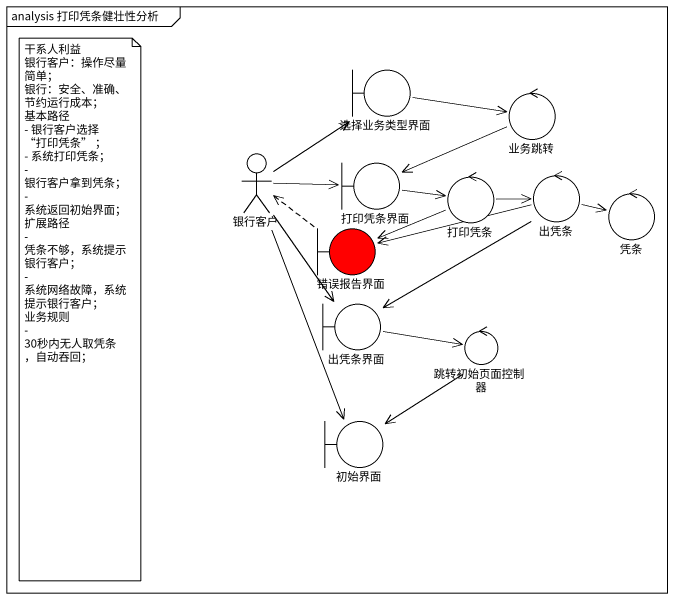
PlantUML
@startuml
mainframe analysis 打印凭条健壮性分析
boundary 选择业务类型界面
control 业务跳转
actor 银行客户
boundary 打印凭条界面
control 打印凭条
control 出凭条
boundary 错误报告界面 #FF0000
control 凭条
boundary 出凭条界面
control 跳转初始页面控制器
boundary 初始界面
选择业务类型界面 -right-> 业务跳转
业务跳转 -left-> 打印凭条界面
银行客户 -up-> 选择业务类型界面
银行客户 -right-> 打印凭条界面
银行客户 --> 出凭条界面
银行客户 --> 初始界面
打印凭条界面 -right-> 打印凭条
打印凭条 -right-> 出凭条
打印凭条 -left-> 错误报告界面
出凭条 -left-> 错误报告界面
出凭条 -right-> 凭条
出凭条 --> 出凭条界面
错误报告界面 .up.> 银行客户
出凭条界面 -right-> 跳转初始页面控制器
跳转初始页面控制器 --> 初始界面
note as N1
  干系人利益
  银行客户：操作尽量简单；
  银行：安全、准确、节约运行成本；
  基本路径
  - 银行客户选择 “打印凭条” ；
  - 系统打印凭条；
  - 银行客户拿到凭条；
  - 系统返回初始界面；
  扩展路径
  - 凭条不够，系统提示银行客户；
  - 系统网络故障，系统提示银行客户；
  业务规则
  - 30秒内无人取凭条，自动吞回；
end note
@enduml
